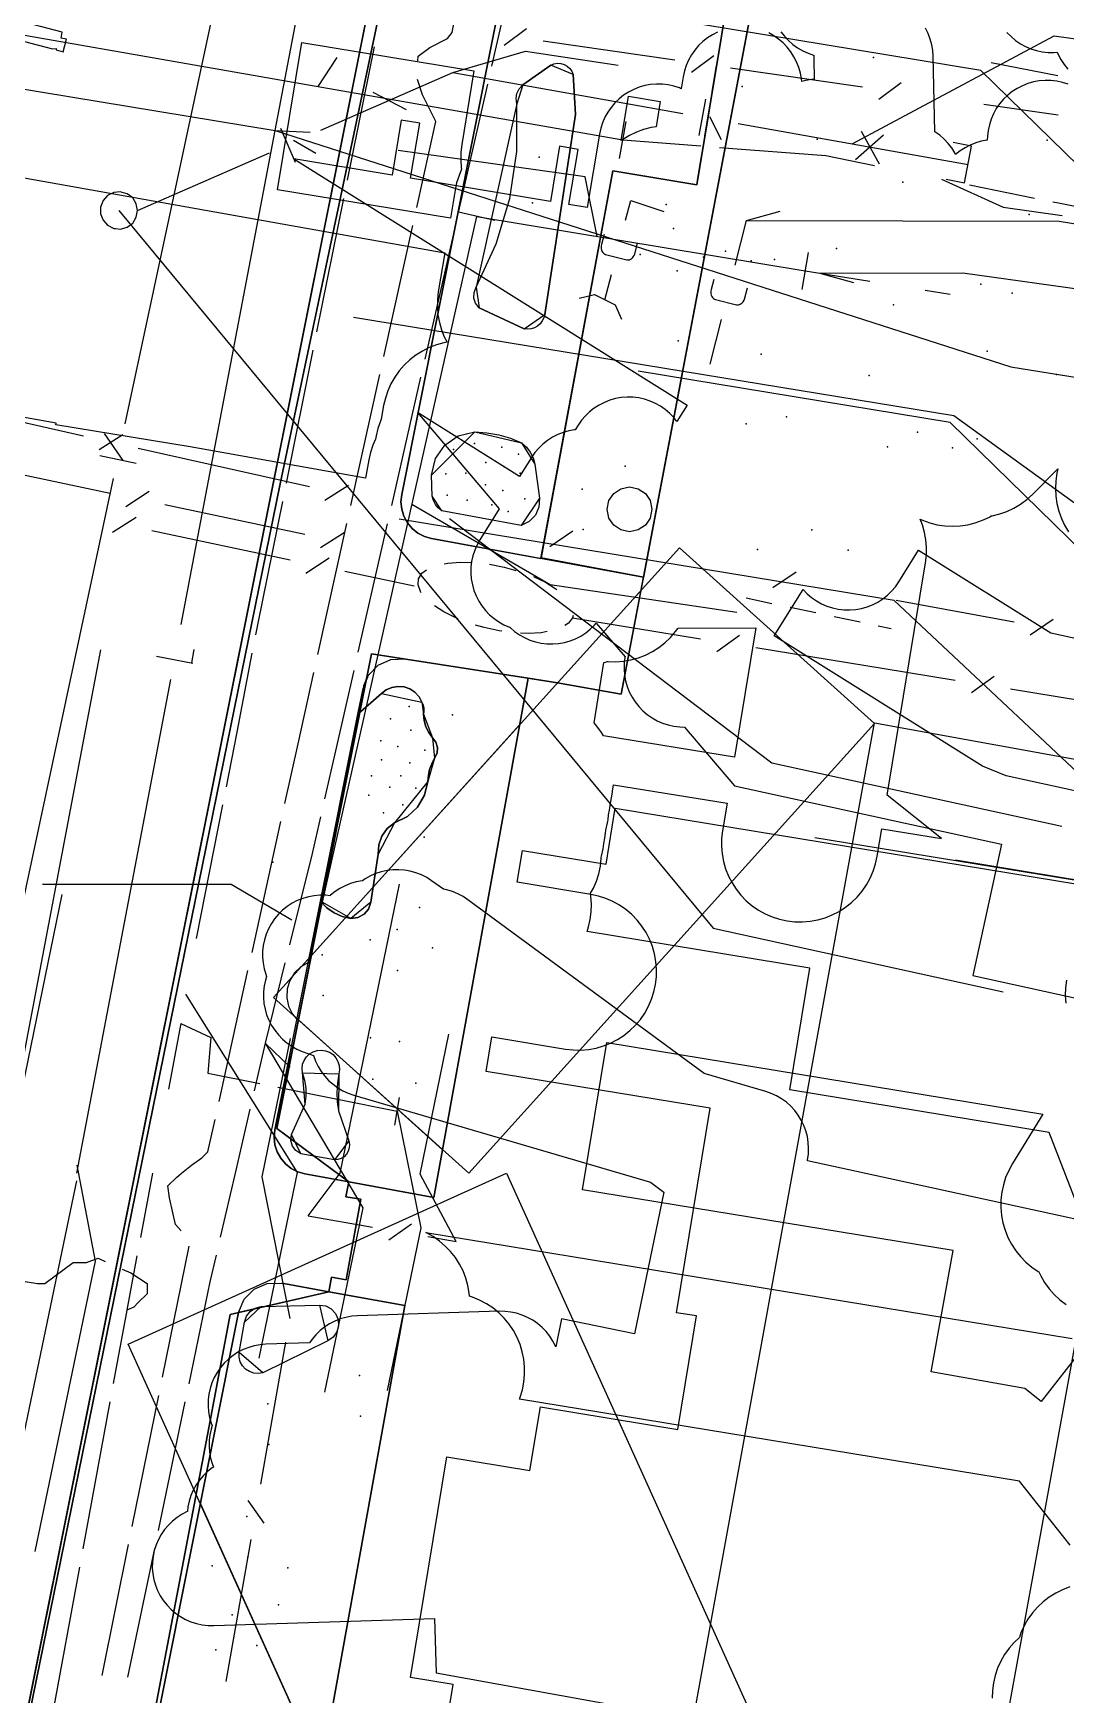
# Model space of a CAD drawing. Header units: metres. Extents: x 4550 to 4731, y 10605 to 11772.
# Drawn here: x 4602.27 to 4629.92, y 10680.79 to 10725.32 of the extents above; entities that cross this region are included whole.
import ezdxf

# ---------------------------------------------------------------- set-up
doc = ezdxf.new("R2010")
doc.units = ezdxf.units.M
for name, color, linetype in [('BOUNDARY', 7, 'Continuous'), ('BUILDING', 7, 'Continuous'), ('BUSH', 7, 'Continuous'), ('CURB', 7, 'Continuous'), ('ELECTR_CABLE', 7, 'Continuous'), ('ELECTR_CABLE_COMM', 7, 'Continuous'), ('GAS', 7, 'Continuous'), ('GRASS', 7, 'Continuous'), ('GROUND', 7, 'Continuous'), ('HEAT', 7, 'Continuous'), ('LAMP', 7, 'Continuous'), ('ROAD', 7, 'Continuous'), ('SEWER', 7, 'Continuous'), ('SIDEWALK_PATH', 7, 'Continuous'), ('TREE', 7, 'Continuous'), ('WATER_PIPELINE', 7, 'Continuous')]:
    doc.layers.add(name, color=color, linetype=linetype)

msp = doc.modelspace()

# ---------------------------------------------------------------- linework, layer by layer
at = {"layer": 'BOUNDARY'}
msp.add_lwpolyline([(4623.805, 10753.026), (4621.901, 10742.677), (4628.662, 10741.433), (4627.567, 10735.479), (4626.034, 10727.154), (4625.108, 10727.31), (4621.861, 10727.862), (4618.016, 10707.601), (4616.31, 10707.91), (4615.519, 10708.034), (4613, 10694.116), (4610.716, 10694.53), (4610.644, 10694.136), (4611.038, 10694.065), (4610.648, 10691.911), (4610.254, 10691.982), (4610.183, 10691.589), (4612.218, 10691.22), (4609.368, 10675.406)], dxfattribs=at)
at = {"layer": 'BUILDING'}
for points in [[(4624.798, 10706.816), (4613.93, 10694.765), (4608.705, 10699.477), (4619.573, 10711.528)], [(4627.237, 10674.056), (4619.116, 10675.532), (4624.802, 10706.837), (4632.923, 10705.362)], [(4614.946, 10694.765), (4624.045, 10674.636), (4613.91, 10670.055), (4604.811, 10690.184)]]:
    msp.add_lwpolyline(points, close=True, dxfattribs=at)
at = {"layer": 'BUSH'}
for p in [(4615.815, 10722), (4615.637, 10720.773), (4619.517, 10718.955), (4619.538, 10717.075), (4613.521, 10714.161), (4614.084, 10714.326), (4614.816, 10714.226), (4615.262, 10714.04), (4613.858, 10713.532), (4614.388, 10713.811), (4614.87, 10713.708), (4615.312, 10713.528), (4613.322, 10713.515), (4614.378, 10713.217), (4613.358, 10712.943), (4613.891, 10712.802), (4614.549, 10712.681), (4614.846, 10713.068), (4615.432, 10712.844), (4614.987, 10712.501), (4611.834, 10706.941), (4612.332, 10707.279), (4613.494, 10707.05), (4612.382, 10706.643), (4611.573, 10706.354), (4612.036, 10706.207), (4612.759, 10706.104), (4611.594, 10705.841), (4612.358, 10705.765), (4611.331, 10705.417), (4611.819, 10705.115), (4612.11, 10705.418), (4612.517, 10705.086), (4611.257, 10704.9), (4612.166, 10704.639), (4611.645, 10704.429), (4612.736, 10703.77), (4612.61, 10701.887), (4612.021, 10700.198), (4612.079, 10698.294), (4611.36, 10697.288), (4612.517, 10697.181), (4609.09, 10684.192), (4607.598, 10682.93), (4608.837, 10683.193), (4607.157, 10681.986), (4608.252, 10682.106)]:
    msp.add_point(p, dxfattribs=at)
at = {"layer": 'CURB'}
for points in [[(4612.136, 10712.955), (4616.016, 10732.426)], [(4601.286, 10676.281), (4611.295, 10726.233)], [(4620.456, 10723.76), (4620.571, 10724.455)], [(4620.258, 10722.57), (4620.374, 10723.266)], [(4620.061, 10721.381), (4620.177, 10722.077)], [(4618.979, 10721.433), (4619.674, 10721.316)], [(4618.611, 10710.735), (4612.936, 10711.776)], [(4622.053, 10710.03), (4621.363, 10710.175)], [(4623.232, 10709.782), (4622.542, 10709.927)], [(4624.412, 10709.534), (4623.722, 10709.679)], [(4625.246, 10709.358), (4624.901, 10709.431)], [(4612.235, 10708.549), (4616.31, 10707.91)], [(4608.741, 10695.924), (4611.1, 10707.757)], [(4610.964, 10707.071), (4611.594, 10707.619), (4612.678, 10707.391), (4612.722, 10707.067), (4612.957, 10706.439), (4613.016, 10705.888), (4612.835, 10705.267), (4611.945, 10704.159), (4611.51, 10703.314), (4611.308, 10702.026), (4610.776, 10701.595), (4609.964, 10702.054)], [(4610.716, 10694.53), (4609.542, 10694.745)], [(4610.183, 10691.589), (4608.926, 10691.818)], [(4607.766, 10691.029), (4603.061, 10667.428)]]:
    msp.add_lwpolyline(points, dxfattribs=at)
for points in [[(4616.128, 10724.467), (4615.38, 10723.934), (4615.218, 10723.428), (4614.133, 10718.512), (4614.21, 10717.963), (4615.416, 10717.402), (4615.966, 10717.782), (4616.788, 10723.142), (4616.727, 10724.214), (4616.128, 10724.467)], [(4612.953, 10712.912), (4612.938, 10713.479), (4614.094, 10714.633), (4615.348, 10714.342), (4615.702, 10713.774), (4615.826, 10712.857), (4615.336, 10712.129), (4613.208, 10712.522), (4612.953, 10712.912)], [(4609.48, 10697.458), (4610.448, 10697.426), (4610.443, 10696.435), (4610.723, 10695.63), (4610.332, 10695.12), (4609.437, 10695.287), (4609.18, 10695.801), (4609.547, 10696.618), (4609.48, 10697.458)], [(4607.781, 10689.956), (4607.926, 10690.777), (4608.374, 10691.193), (4609.93, 10691.23), (4610.153, 10690.275), (4608.418, 10689.415), (4607.781, 10689.956)]]:
    msp.add_lwpolyline(points, close=True, dxfattribs=at)
at = {"layer": 'ELECTR_CABLE'}
for points in [[(4615.326, 10727.881), (4615.194, 10727.289), (4614.545, 10724.44)], [(4612.565, 10724.577), (4612.574, 10724.704), (4612.892, 10724.942), (4613.367, 10725.18), (4613.486, 10725.338), (4613.88, 10727.446), (4613.915, 10727.635)], [(4634.776, 10717.362), (4627.65, 10724.326), (4618.493, 10725.831)], [(4601.73, 10725.32), (4618.06, 10722.46)], [(4609.895, 10723.89), (4610.409, 10724.67)], [(4611.4, 10724.953), (4610.678, 10721.381)], [(4627.926, 10724.541), (4629.71, 10724.192)], [(4612.541, 10720.653), (4613.05, 10722.958), (4612.693, 10723.672), (4612.557, 10724.081)], [(4614.434, 10723.953), (4613.649, 10720.513)], [(4617.974, 10721.967), (4618.146, 10722.953)], [(4618.06, 10722.46), (4620.149, 10722.299)], [(4617.373, 10719.876), (4617.051, 10721.476), (4612.044, 10722.178)], [(4620.648, 10722.26), (4623.5, 10722.04), (4624.803, 10721.774)], [(4626.59, 10721.41), (4628.249, 10720.655), (4629.828, 10720.433)], [(4627.346, 10721.256), (4629.088, 10720.901)], [(4610.579, 10720.891), (4609.858, 10717.319)], [(4629.578, 10720.801), (4629.68, 10720.78), (4633.066, 10720.105)], [(4609.875, 10701.399), (4614.144, 10720.413)], [(4614.632, 10720.304), (4613.656, 10720.523)], [(4614.144, 10720.413), (4622.946, 10718.95)], [(4611.658, 10716.659), (4612.433, 10720.165)], [(4613.538, 10720.025), (4612.754, 10716.585)], [(4622.864, 10718.456), (4623.028, 10719.443)], [(4622.946, 10718.95), (4624.674, 10718.672)], [(4623.333, 10718.887), (4627.164, 10718.903), (4630.745, 10718.401)], [(4623.333, 10718.887), (4624.234, 10718.641)], [(4626.155, 10718.434), (4626.829, 10718.326)], [(4609.759, 10716.829), (4609.038, 10713.257)], [(4610.775, 10712.665), (4611.55, 10716.171)], [(4612.643, 10716.098), (4611.859, 10712.658)], [(4608.939, 10712.767), (4608.281, 10709.508), (4608.221, 10709.194)], [(4612.411, 10712.694), (4616.11, 10710.543), (4621.111, 10709.8)], [(4609.892, 10708.672), (4610.667, 10712.177)], [(4611.748, 10712.171), (4610.964, 10708.731)], [(4608.126, 10708.703), (4607.72, 10706.588), (4607.433, 10705.126)], [(4609.01, 10704.678), (4609.363, 10706.277), (4609.785, 10708.183)], [(4610.853, 10708.243), (4610.361, 10706.089), (4610.068, 10704.803)], [(4607.337, 10704.635), (4606.634, 10701.059)], [(4608.127, 10700.684), (4608.902, 10704.19)], [(4609.957, 10704.316), (4609.734, 10703.336), (4609.129, 10700.886)], [(4635.063, 10698.282), (4631.406, 10702.423), (4626.966, 10703.152)], [(4609.196, 10701.544), (4607.569, 10702.506), (4602.513, 10702.506)], [(4609.77, 10700.91), (4609.979, 10701.888)], [(4607.244, 10696.69), (4608.019, 10700.196)], [(4609.009, 10700.401), (4608.478, 10698.251), (4608.182, 10696.971)], [(4606.341, 10699.566), (4609.34, 10694.785), (4608.309, 10689.809)], [(4606.22, 10698.775), (4605.888, 10697.016)], [(4606.22, 10698.775), (4607.02, 10698.402), (4606.941, 10697.45), (4608.332, 10697.169)], [(4608.478, 10698.251), (4611.093, 10693.835), (4610.071, 10688.9)], [(4608.478, 10698.251), (4609.151, 10697.604)], [(4630.153, 10689.788), (4629.262, 10688.647), (4628.822, 10688.991), (4626.322, 10689.443), (4626.91, 10692.692), (4616.981, 10694.324), (4617.63, 10698.271), (4629.31, 10696.351), (4628.493, 10695.021), (4628.394, 10694.84), (4628.313, 10694.651), (4628.251, 10694.454), (4628.208, 10694.253), (4628.186, 10694.048), (4628.184, 10693.842), (4628.202, 10693.636), (4628.239, 10693.434), (4628.297, 10693.236), (4628.374, 10693.045), (4628.469, 10692.862), (4628.582, 10692.689), (4628.711, 10692.529), (4628.855, 10692.381), (4629.013, 10692.249), (4629.183, 10692.132), (4629.204, 10692.121), (4629.253, 10692.014), (4629.357, 10691.836), (4629.478, 10691.669), (4629.615, 10691.515), (4629.766, 10691.374), (4629.93, 10691.25)], [(4608.822, 10697.07), (4612.015, 10696.425)], [(4611.953, 10696.055), (4612.077, 10696.795)], [(4606.241, 10694.765), (4606.509, 10694.979), (4606.786, 10695.178), (4606.945, 10695.336), (4607.136, 10696.202)], [(4608.069, 10696.484), (4607.672, 10694.765)], [(4612.015, 10696.425), (4612.652, 10693.298), (4611.75, 10688.945)], [(4605.463, 10694.765), (4605.139, 10693.045)], [(4606.233, 10693.217), (4606.073, 10693.393), (4605.914, 10694.107), (4605.874, 10694.424), (4606.112, 10694.662), (4606.241, 10694.765)], [(4607.672, 10694.765), (4607.276, 10693.052)], [(4605.729, 10689.3), (4606.44, 10692.811)], [(4600.924, 10692.043), (4602.382, 10691.813), (4602.58, 10691.813), (4603.334, 10692.369), (4603.69, 10692.369), (4604.008, 10692.488), (4604.195, 10692.403)], [(4604.65, 10692.196), (4604.88, 10692.091), (4605.316, 10691.813), (4605.316, 10691.536), (4605.078, 10691.298), (4604.959, 10691.179), (4604.771, 10691.097)], [(4605.046, 10692.554), (4604.771, 10691.097)], [(4607.163, 10692.564), (4606.998, 10691.85), (4606.431, 10689.124)], [(4604.771, 10691.097), (4604.753, 10691), (4604.41, 10689.129)], [(4604.319, 10688.637), (4603.597, 10684.701)], [(4604.919, 10685.3), (4605.63, 10688.81)], [(4606.33, 10688.635), (4605.614, 10685.191)], [(4604.109, 10681.299), (4604.82, 10684.81)], [(4605.512, 10684.702), (4604.796, 10681.258)], [(4603.506, 10684.209), (4602.784, 10680.273)]]:
    msp.add_lwpolyline(points, dxfattribs=at)
at = {"layer": 'ELECTR_CABLE_COMM'}
for points in [[(4615.478, 10725.44), (4614.878, 10724.991)], [(4619.455, 10724.6), (4615.921, 10725.109)], [(4620.497, 10724.718), (4619.897, 10724.269)], [(4624.474, 10723.878), (4620.94, 10724.387)], [(4625.517, 10723.996), (4624.917, 10723.547)], [(4629.716, 10723.125), (4627.726, 10723.411)], [(4638.235, 10706.875), (4626.925, 10715.062), (4610.842, 10717.706)], [(4633.178, 10708.68), (4626.826, 10714.89), (4618.47, 10716.264)], [(4603.616, 10714.523), (4599.03, 10715.555)], [(4604.664, 10714.558), (4604.03, 10714.158)], [(4609.664, 10713.161), (4605.079, 10714.193)], [(4600.571, 10713.79), (4604.324, 10712.997)], [(4610.713, 10713.197), (4610.079, 10712.796)], [(4604.744, 10712.637), (4605.372, 10713.046)], [(4605.791, 10712.686), (4609.544, 10711.892)], [(4604.391, 10711.945), (4605.02, 10712.354)], [(4632.988, 10702.92), (4625.326, 10710.117), (4612.071, 10712.296)], [(4613.42, 10712.316), (4622.054, 10705.765), (4629.821, 10704.067)], [(4605.439, 10711.994), (4609.146, 10711.21)], [(4609.964, 10711.533), (4610.592, 10711.941)], [(4616.719, 10711.978), (4616.102, 10711.553)], [(4609.566, 10710.85), (4610.194, 10711.259)], [(4610.614, 10710.899), (4612.467, 10710.507)], [(4612.661, 10710.325), (4612.638, 10710.356), (4612.573, 10710.534), (4612.587, 10710.7), (4612.678, 10710.846), (4612.803, 10710.939)], [(4613.272, 10711.101), (4613.368, 10711.12), (4613.708, 10711.146), (4613.991, 10711.138)], [(4614.489, 10711.087), (4614.884, 10711.009), (4615.192, 10710.923)], [(4622.699, 10710.878), (4622.081, 10710.452)], [(4615.663, 10710.756), (4615.984, 10710.604), (4616.268, 10710.43), (4616.294, 10710.408)], [(4613.644, 10709.627), (4613.586, 10709.649), (4613.261, 10709.811), (4613.011, 10709.972)], [(4628.541, 10709.533), (4625.38, 10710.115)], [(4616.728, 10709.713), (4616.707, 10709.65), (4616.601, 10709.508), (4616.502, 10709.444)], [(4616.707, 10709.65), (4620.142, 10709.092)], [(4629.587, 10709.61), (4628.97, 10709.185)], [(4614.818, 10709.296), (4614.744, 10709.305), (4614.342, 10709.392), (4614.115, 10709.459)], [(4616.034, 10709.281), (4615.873, 10709.253), (4615.525, 10709.235), (4615.315, 10709.244)], [(4620.579, 10708.753), (4621.187, 10709.191)], [(4621.623, 10708.852), (4625.058, 10708.294)], [(4625.058, 10708.294), (4626.959, 10707.985)], [(4627.396, 10707.646), (4628.004, 10708.084)], [(4628.44, 10707.744), (4632.242, 10707.127)], [(4632.545, 10700.484), (4631.405, 10702.411), (4623.206, 10703.759)], [(4609.63, 10693.62), (4610.488, 10694.767), (4612.075, 10702.514)], [(4613.593, 10692.937), (4612.627, 10694.743), (4613.395, 10698.49)], [(4609.146, 10690.869), (4608.397, 10694.669), (4609.157, 10698.374)], [(4609.63, 10693.62), (4611.355, 10693.323)], [(4611.787, 10692.979), (4612.4, 10693.411)], [(4612.833, 10693.068), (4613.593, 10692.937)], [(4608.365, 10686.427), (4609.035, 10690.238)], [(4608.45, 10685.382), (4608.02, 10685.996)], [(4607.434, 10681.14), (4608.105, 10684.95)]]:
    msp.add_lwpolyline(points, dxfattribs=at)
at = {"layer": 'GAS'}
for points in [[(4601.62, 10725.204), (4602.785, 10724.899), (4602.881, 10724.91), (4602.885, 10724.873), (4603.071, 10724.824), (4603.159, 10725.159), (4603.013, 10725.189), (4603.045, 10725.348), (4601.747, 10725.688), (4602.678, 10729.243), (4604.129, 10728.863), (4604.193, 10729.107), (4603.821, 10729.182), (4603.874, 10729.446), (4602.804, 10729.726), (4603.588, 10732.722), (4598, 10734.018)], [(4620.598, 10725.352), (4620.458, 10725.28), (4620.326, 10725.195), (4620.203, 10725.098), (4620.09, 10724.989), (4619.988, 10724.869), (4619.898, 10724.74), (4619.822, 10724.603), (4619.759, 10724.459), (4619.711, 10724.309), (4619.678, 10724.156), (4619.624, 10723.835), (4619.575, 10723.856), (4619.426, 10723.904), (4619.273, 10723.937), (4619.117, 10723.955), (4618.96, 10723.958), (4618.803, 10723.945), (4618.649, 10723.917), (4618.498, 10723.874), (4618.352, 10723.817), (4618.212, 10723.745), (4618.08, 10723.66), (4617.957, 10723.562), (4617.844, 10723.453), (4617.742, 10723.334), (4617.653, 10723.205), (4617.576, 10723.067), (4617.514, 10722.923), (4617.466, 10722.774), (4617.433, 10722.62), (4617.106, 10720.647), (4616.615, 10720.729), (4616.86, 10722.209), (4616.367, 10722.291), (4616.122, 10720.811), (4612.374, 10721.432), (4612.619, 10722.912), (4612.126, 10722.993), (4611.881, 10721.514), (4609.245, 10721.95), (4619.782, 10715.348), (4619.509, 10714.913), (4619.426, 10715.018), (4619.317, 10715.132), (4619.197, 10715.234), (4619.069, 10715.323), (4618.932, 10715.4), (4618.788, 10715.463), (4618.638, 10715.512), (4618.485, 10715.545), (4618.329, 10715.564), (4618.172, 10715.567), (4618.016, 10715.554), (4617.861, 10715.527), (4617.71, 10715.484), (4617.564, 10715.427), (4617.424, 10715.356), (4617.292, 10715.271), (4617.168, 10715.174), (4617.055, 10715.065), (4616.953, 10714.946), (4616.863, 10714.817), (4616.785, 10714.692), (4616.767, 10714.691), (4616.612, 10714.663), (4616.461, 10714.62), (4616.315, 10714.563), (4616.175, 10714.492), (4616.043, 10714.407), (4615.919, 10714.31), (4615.806, 10714.201), (4615.704, 10714.082), (4615.614, 10713.953), (4615.293, 10713.44), (4612.562, 10715.152), (4614.75, 10712.573), (4614.231, 10711.746), (4614.155, 10711.609), (4614.092, 10711.465), (4614.043, 10711.315), (4614.009, 10711.162), (4613.991, 10711.006), (4613.988, 10710.849), (4614, 10710.693), (4614.028, 10710.538), (4614.07, 10710.387), (4614.128, 10710.241), (4614.199, 10710.101), (4614.284, 10709.969), (4614.381, 10709.845), (4614.49, 10709.732), (4614.609, 10709.63), (4614.738, 10709.54), (4614.875, 10709.464), (4615.019, 10709.401), (4615.03, 10709.397), (4615.038, 10709.388), (4615.158, 10709.286), (4615.287, 10709.196), (4615.424, 10709.12), (4615.567, 10709.057), (4615.717, 10709.008), (4615.87, 10708.975), (4616.026, 10708.956), (4616.183, 10708.953), (4616.34, 10708.965), (4616.494, 10708.993), (4616.645, 10709.036), (4616.791, 10709.093), (4616.931, 10709.164), (4617.064, 10709.249), (4617.187, 10709.346), (4617.3, 10709.455), (4617.348, 10709.511), (4618.118, 10708.603), (4618.115, 10708.59), (4618.097, 10708.434), (4618.094, 10708.277), (4618.106, 10708.12), (4618.134, 10707.966), (4618.176, 10707.815), (4618.233, 10707.668), (4618.305, 10707.528), (4618.389, 10707.396), (4618.487, 10707.273), (4618.595, 10707.16), (4618.715, 10707.058), (4618.844, 10706.968), (4618.981, 10706.891), (4619.124, 10706.828), (4619.274, 10706.78), (4619.427, 10706.746), (4619.583, 10706.728), (4619.711, 10706.725), (4621.053, 10705.144), (4628.201, 10703.581), (4627.432, 10700.063), (4630.804, 10699.326)], [(4622.293, 10725.363), (4622.388, 10725.239), (4622.495, 10725.124), (4622.613, 10725.02), (4622.741, 10724.928), (4622.877, 10724.85), (4623.02, 10724.785), (4623.168, 10724.734), (4623.173, 10724.733), (4623.171, 10724.636), (4623.182, 10724.081), (4623.116, 10724.079), (4622.961, 10724.056), (4622.849, 10724.029), (4622.843, 10724.1), (4622.815, 10724.255), (4622.772, 10724.406), (4622.714, 10724.552), (4622.643, 10724.692), (4622.558, 10724.824), (4622.46, 10724.947), (4622.351, 10725.06), (4622.232, 10725.162), (4622.103, 10725.251), (4621.966, 10725.328)], [(4629.985, 10723.954), (4629.836, 10724.002), (4629.682, 10724.035), (4629.526, 10724.053), (4629.369, 10724.056), (4629.213, 10724.043), (4629.058, 10724.015), (4628.907, 10723.971), (4628.761, 10723.914), (4628.622, 10723.842), (4628.49, 10723.757), (4628.367, 10723.659), (4628.254, 10723.55), (4628.152, 10723.43), (4628.063, 10723.301), (4627.987, 10723.164), (4627.924, 10723.019), (4627.877, 10722.87), (4627.843, 10722.716), (4627.826, 10722.56), (4627.819, 10722.452), (4627.815, 10722.452), (4627.661, 10722.424), (4627.51, 10722.381), (4627.364, 10722.323), (4627.224, 10722.252), (4627.092, 10722.167), (4626.973, 10722.072), (4626.953, 10722.112), (4626.87, 10722.245), (4626.774, 10722.369), (4626.666, 10722.483), (4626.547, 10722.586), (4626.419, 10722.677), (4626.412, 10722.681), (4626.37, 10724.703), (4626.359, 10724.86), (4626.333, 10725.014), (4626.291, 10725.166), (4626.235, 10725.313), (4626.165, 10725.453)], [(4628.348, 10725.343), (4628.458, 10725.23), (4628.578, 10725.129), (4628.708, 10725.04), (4628.845, 10724.965), (4628.99, 10724.903), (4629.139, 10724.855), (4629.293, 10724.823), (4629.449, 10724.806), (4629.606, 10724.804), (4629.695, 10724.811), (4629.719, 10724.753), (4629.791, 10724.614), (4629.877, 10724.482), (4629.975, 10724.36)], [(4631.925, 10704.628), (4628.325, 10705.415), (4627.69, 10705.674), (4622.111, 10709.169), (4622.889, 10710.411), (4622.996, 10710.299), (4623.115, 10710.197), (4623.244, 10710.108), (4623.381, 10710.031), (4623.525, 10709.968), (4623.674, 10709.919), (4623.827, 10709.886), (4623.983, 10709.867), (4624.14, 10709.864), (4624.297, 10709.877), (4624.451, 10709.904), (4624.602, 10709.947), (4624.749, 10710.004), (4624.889, 10710.075), (4625.021, 10710.16), (4625.144, 10710.257), (4625.257, 10710.366), (4625.359, 10710.485), (4625.449, 10710.614), (4625.982, 10711.464), (4629.519, 10709.248), (4636.987, 10707.615)], [(4630.838, 10693.387), (4623.003, 10695.1), (4623.008, 10695.121), (4623.03, 10695.277), (4623.036, 10695.434), (4623.027, 10695.59), (4623.003, 10695.745), (4622.963, 10695.897), (4622.909, 10696.045), (4622.84, 10696.186), (4622.759, 10696.32), (4622.664, 10696.445), (4622.557, 10696.561), (4622.44, 10696.665), (4622.313, 10696.758), (4622.178, 10696.837), (4622.035, 10696.903), (4621.887, 10696.954), (4620.238, 10697.438), (4613.91, 10702.096), (4613.779, 10702.183), (4613.64, 10702.256), (4613.495, 10702.316), (4613.344, 10702.361), (4613.26, 10702.377), (4612.937, 10702.606), (4612.805, 10702.69), (4612.665, 10702.761), (4612.518, 10702.818), (4612.367, 10702.861), (4612.213, 10702.888), (4612.056, 10702.9), (4611.899, 10702.897), (4611.743, 10702.878), (4611.59, 10702.844), (4611.441, 10702.795), (4611.297, 10702.732), (4611.16, 10702.655), (4611.09, 10702.606), (4611.073, 10702.604), (4610.918, 10702.575), (4610.768, 10702.531), (4610.622, 10702.472), (4610.483, 10702.4), (4610.351, 10702.314), (4610.229, 10702.215), (4610.216, 10702.202), (4610.104, 10702.215), (4609.947, 10702.216), (4609.791, 10702.203), (4609.637, 10702.174), (4609.486, 10702.13), (4609.34, 10702.072), (4609.201, 10701.999), (4609.069, 10701.914), (4608.947, 10701.816), (4608.834, 10701.706), (4608.733, 10701.586), (4608.645, 10701.456), (4608.569, 10701.319), (4608.507, 10701.174), (4608.46, 10701.024), (4608.427, 10700.871), (4608.41, 10700.715), (4608.408, 10700.558), (4608.422, 10700.401), (4608.451, 10700.247), (4608.495, 10700.096), (4608.518, 10700.038), (4608.487, 10699.94), (4608.454, 10699.787), (4608.436, 10699.631), (4608.434, 10699.474), (4608.447, 10699.317), (4608.476, 10699.163), (4608.519, 10699.012), (4608.577, 10698.866), (4608.649, 10698.727), (4608.735, 10698.595), (4608.832, 10698.472), (4608.942, 10698.359), (4609.062, 10698.258), (4609.191, 10698.169), (4609.329, 10698.093), (4609.473, 10698.031), (4609.773, 10697.919), (4609.773, 10697.916), (4609.828, 10697.769), (4609.896, 10697.628), (4609.978, 10697.494), (4610.073, 10697.368), (4610.179, 10697.253), (4610.296, 10697.149), (4610.423, 10697.056), (4610.559, 10696.977), (4610.701, 10696.911), (4610.85, 10696.859), (4618.796, 10694.527), (4619.16, 10694.259), (4618.373, 10690.46), (4616.417, 10690.866), (4616.262, 10690.114), (4616.257, 10690.125), (4616.186, 10690.265), (4616.101, 10690.397), (4616.003, 10690.52), (4615.894, 10690.632), (4615.774, 10690.734), (4615.645, 10690.824), (4615.508, 10690.9), (4615.364, 10690.962), (4615.215, 10691.01), (4615.061, 10691.044), (4614.905, 10691.062), (4614.748, 10691.064), (4610.954, 10690.942), (4610.797, 10690.929), (4610.643, 10690.901), (4610.492, 10690.858), (4610.345, 10690.8), (4610.206, 10690.729), (4610.074, 10690.643), (4609.951, 10690.546), (4609.838, 10690.437), (4609.736, 10690.317), (4609.668, 10690.218), (4608.499, 10690.181), (4608.342, 10690.168), (4608.188, 10690.14), (4608.037, 10690.097), (4607.89, 10690.039), (4607.751, 10689.968), (4607.619, 10689.882), (4607.496, 10689.785), (4607.383, 10689.676), (4607.281, 10689.556), (4607.192, 10689.427), (4607.115, 10689.29), (4607.053, 10689.146), (4607.005, 10688.996), (4606.972, 10688.843), (4606.954, 10688.687), (4606.951, 10688.53), (4606.964, 10688.373), (4606.992, 10688.219), (4607.035, 10688.068), (4607.061, 10688.002), (4607.031, 10687.908), (4606.998, 10687.755), (4606.98, 10687.599), (4606.977, 10687.442), (4606.99, 10687.285), (4607.018, 10687.131), (4607.061, 10686.98), (4607.096, 10686.89), (4607.057, 10686.864), (4606.934, 10686.767), (4606.821, 10686.658), (4606.719, 10686.538), (4606.63, 10686.409), (4606.553, 10686.272), (4606.491, 10686.128), (4606.443, 10685.978), (4606.41, 10685.825), (4606.395, 10685.696), (4606.394, 10685.696), (4606.255, 10685.625), (4606.123, 10685.539), (4606, 10685.442), (4605.887, 10685.333), (4605.785, 10685.213), (4605.696, 10685.084), (4605.619, 10684.947), (4605.557, 10684.803), (4605.509, 10684.653), (4605.476, 10684.5), (4605.458, 10684.344), (4605.455, 10684.187), (4605.468, 10684.03), (4605.496, 10683.876), (4605.539, 10683.725), (4605.597, 10683.579), (4605.668, 10683.439), (4605.753, 10683.307), (4605.851, 10683.184), (4605.96, 10683.071), (4606.08, 10682.97), (4606.209, 10682.88), (4606.346, 10682.804), (4606.49, 10682.741), (4606.639, 10682.693), (4606.793, 10682.66), (4606.949, 10682.642), (4607.106, 10682.639), (4613.013, 10682.83), (4613.06, 10681.376), (4620.711, 10679.99)]]:
    msp.add_lwpolyline(points, dxfattribs=at)
at = {"layer": 'GRASS'}
for points in [[(4621.705, 10731.286), (4616.016, 10732.426), (4612.136, 10712.955), (4612.116, 10712.757), (4612.136, 10712.562), (4612.194, 10712.373), (4612.289, 10712.198), (4612.416, 10712.046), (4612.57, 10711.922), (4612.745, 10711.832), (4612.936, 10711.776), (4615.864, 10711.239), (4617.79, 10721.634), (4620.04, 10721.254)], [(4621.861, 10727.862), (4625.108, 10727.31), (4624.734, 10728.75), (4624.524, 10729.313), (4624.075, 10730.117), (4623.421, 10730.738), (4622.614, 10731.139), (4621.705, 10731.286), (4620.04, 10721.254), (4617.79, 10721.634), (4615.868, 10711.261), (4618.612, 10710.74)], [(4615.38, 10723.934), (4616.128, 10724.467), (4616.215, 10724.503), (4616.307, 10724.518), (4616.399, 10724.513), (4616.489, 10724.486), (4616.571, 10724.44), (4616.639, 10724.377), (4616.692, 10724.301), (4616.727, 10724.214), (4616.788, 10723.142), (4615.966, 10717.782), (4615.942, 10717.691), (4615.901, 10717.608), (4615.844, 10717.534), (4615.773, 10717.473), (4615.691, 10717.428), (4615.602, 10717.401), (4615.51, 10717.392), (4615.416, 10717.402), (4614.21, 10717.963), (4614.114, 10718.082), (4614.068, 10718.223), (4614.074, 10718.371), (4614.133, 10718.512), (4614.67, 10719.672), (4615.032, 10720.891), (4615.217, 10722.149), (4615.218, 10723.428), (4615.198, 10723.569), (4615.22, 10723.706), (4615.282, 10723.831)], [(4612.938, 10713.479), (4613.041, 10713.92), (4613.29, 10714.282), (4613.652, 10714.531), (4614.094, 10714.633), (4614.418, 10714.613), (4614.737, 10714.557), (4615.048, 10714.467), (4615.348, 10714.342), (4615.475, 10714.227), (4615.578, 10714.091), (4615.655, 10713.939), (4615.702, 10713.774), (4615.826, 10712.857), (4615.812, 10712.616), (4615.717, 10712.401), (4615.554, 10712.233), (4615.336, 10712.129), (4613.208, 10712.522), (4613.114, 10712.597), (4613.038, 10712.69), (4612.984, 10712.796), (4612.953, 10712.912)], [(4618.24, 10711.96), (4618.006, 10712.007), (4617.816, 10712.136), (4617.687, 10712.326), (4617.64, 10712.56), (4617.687, 10712.794), (4617.816, 10712.984), (4618.006, 10713.113), (4618.24, 10713.16), (4618.474, 10713.113), (4618.664, 10712.984), (4618.793, 10712.794), (4618.84, 10712.56), (4618.793, 10712.326), (4618.664, 10712.136), (4618.474, 10712.007)], [(4615.519, 10708.034), (4611.326, 10708.69), (4608.787, 10695.961), (4610.716, 10694.53), (4613, 10694.116)], [(4609.542, 10694.745), (4609.351, 10694.801), (4609.176, 10694.891), (4609.022, 10695.015), (4608.895, 10695.167), (4608.8, 10695.342), (4608.742, 10695.53), (4608.722, 10695.726), (4608.741, 10695.924), (4609.963, 10702.055), (4610.129, 10701.88), (4610.323, 10701.743), (4610.541, 10701.647), (4610.776, 10701.595), (4610.965, 10701.617), (4611.128, 10701.705), (4611.247, 10701.845), (4611.308, 10702.026), (4611.51, 10703.314), (4611.522, 10703.566), (4611.603, 10703.8), (4611.747, 10704.003), (4611.945, 10704.159), (4612.288, 10704.323), (4612.561, 10704.575), (4612.749, 10704.897), (4612.835, 10705.267), (4612.85, 10705.43), (4612.885, 10705.589), (4612.941, 10705.742), (4613.016, 10705.888), (4613.084, 10706.026), (4613.096, 10706.175), (4613.053, 10706.318), (4612.957, 10706.439), (4612.859, 10706.579), (4612.786, 10706.733), (4612.74, 10706.897), (4612.722, 10707.067), (4612.729, 10707.15), (4612.725, 10707.232), (4612.707, 10707.313), (4612.678, 10707.391), (4612.6, 10707.536), (4612.49, 10707.656), (4612.354, 10707.746), (4612.198, 10707.799), (4612.033, 10707.813), (4611.873, 10707.786), (4611.724, 10707.72), (4611.594, 10707.619), (4610.963, 10707.071), (4611.1, 10707.757), (4611.247, 10708.114), (4611.508, 10708.381), (4611.849, 10708.534), (4612.235, 10708.549), (4615.519, 10708.034), (4613, 10694.116), (4610.716, 10694.53)], [(4611.193, 10708.022), (4611.162, 10707.958), (4611.137, 10707.893), (4611.116, 10707.825), (4611.1, 10707.757), (4609.637, 10700.416), (4609.431, 10700.298), (4609.263, 10700.134), (4609.141, 10699.934), (4609.071, 10699.707), (4609.06, 10699.47), (4609.107, 10699.24), (4609.209, 10699.029), (4609.363, 10698.848)], [(4611.945, 10704.159), (4611.747, 10704.003), (4611.603, 10703.8), (4611.522, 10703.566), (4611.51, 10703.314), (4611.308, 10702.026), (4611.247, 10701.845), (4611.128, 10701.705), (4610.965, 10701.617), (4610.776, 10701.595), (4610.541, 10701.647), (4610.323, 10701.743), (4610.129, 10701.88), (4609.963, 10702.055), (4610.963, 10707.071), (4611.594, 10707.619), (4611.724, 10707.72), (4611.873, 10707.786), (4612.033, 10707.813), (4612.198, 10707.799), (4612.354, 10707.746), (4612.49, 10707.656), (4612.6, 10707.536), (4612.678, 10707.391), (4612.707, 10707.313), (4612.725, 10707.232), (4612.729, 10707.15), (4612.722, 10707.067), (4612.74, 10706.897), (4612.786, 10706.733), (4612.859, 10706.579), (4612.957, 10706.439), (4613.053, 10706.318), (4613.096, 10706.175), (4613.084, 10706.026), (4613.016, 10705.888), (4612.941, 10705.742), (4612.885, 10705.589), (4612.85, 10705.43), (4612.835, 10705.267), (4612.749, 10704.897), (4612.561, 10704.575), (4612.288, 10704.323)], [(4608.787, 10695.961), (4609.363, 10698.848), (4608.741, 10695.924), (4608.722, 10695.726), (4608.742, 10695.53), (4608.8, 10695.342), (4608.895, 10695.167), (4609.022, 10695.015), (4609.176, 10694.891), (4609.351, 10694.801), (4609.542, 10694.745), (4610.716, 10694.53)], [(4610.448, 10697.426), (4610.413, 10697.179), (4610.4, 10696.931), (4610.41, 10696.682), (4610.443, 10696.435), (4610.723, 10695.63), (4610.739, 10695.537), (4610.733, 10695.445), (4610.706, 10695.356), (4610.658, 10695.275), (4610.592, 10695.208), (4610.514, 10695.158), (4610.426, 10695.129), (4610.332, 10695.12), (4609.437, 10695.287), (4609.301, 10695.37), (4609.208, 10695.493), (4609.165, 10695.642), (4609.18, 10695.801), (4609.547, 10696.618), (4609.576, 10696.83), (4609.574, 10697.043), (4609.542, 10697.254), (4609.48, 10697.458), (4609.468, 10697.572), (4609.482, 10697.684), (4609.521, 10697.79), (4609.584, 10697.885), (4609.667, 10697.964), (4609.764, 10698.021), (4609.871, 10698.056), (4609.985, 10698.065), (4610.098, 10698.048), (4610.203, 10698.007), (4610.296, 10697.943), (4610.373, 10697.859), (4610.429, 10697.759), (4610.461, 10697.651), (4610.467, 10697.538)], [(4610.183, 10691.589), (4607.766, 10691.029), (4607.917, 10691.392), (4608.185, 10691.661), (4608.533, 10691.811), (4608.926, 10691.818)], [(4612.218, 10691.22), (4610.183, 10691.589), (4607.54, 10690.976), (4606.966, 10687.942), (4603.065, 10667.444), (4603.291, 10667.212), (4603.525, 10666.988), (4603.767, 10666.772), (4604.015, 10666.563), (4608.627, 10665.935), (4608.803, 10667.354), (4609.511, 10670.902), (4610.362, 10675.222), (4609.368, 10675.406)], [(4607.926, 10690.777), (4607.98, 10690.934), (4608.079, 10691.062), (4608.214, 10691.151), (4608.374, 10691.193), (4609.93, 10691.23), (4610.102, 10691.206), (4610.251, 10691.127), (4610.365, 10691.003), (4610.433, 10690.844), (4610.443, 10690.671), (4610.395, 10690.509), (4610.296, 10690.373), (4610.153, 10690.275), (4608.418, 10689.415), (4608.295, 10689.395), (4608.173, 10689.406), (4608.058, 10689.446), (4607.954, 10689.514), (4607.87, 10689.605), (4607.812, 10689.713), (4607.782, 10689.832), (4607.781, 10689.956)]]:
    msp.add_lwpolyline(points, close=True, dxfattribs=at)
for points in [[(4621.861, 10727.862), (4618.611, 10710.735), (4612.936, 10711.776), (4612.745, 10711.832), (4612.57, 10711.922), (4612.416, 10712.046), (4612.289, 10712.198), (4612.194, 10712.373), (4612.136, 10712.562), (4612.116, 10712.757), (4612.136, 10712.955), (4615.345, 10729.059)], [(4605.592, 10680.123), (4607.766, 10691.029), (4607.917, 10691.392), (4608.185, 10691.661), (4608.533, 10691.811), (4608.926, 10691.818), (4610.183, 10691.589), (4612.218, 10691.22), (4609.368, 10675.406)]]:
    msp.add_lwpolyline(points, dxfattribs=at)
at = {"layer": 'GROUND'}
for points in [[(4621.861, 10727.862), (4618.612, 10710.74), (4615.868, 10711.261), (4617.79, 10721.634), (4620.04, 10721.254), (4621.705, 10731.286), (4622.375, 10731.152), (4623.114, 10730.891), (4623.217, 10730.84), (4623.612, 10730.557), (4624.036, 10730.154), (4624.098, 10730.077), (4624.524, 10729.313), (4624.734, 10728.75), (4625.108, 10727.31)], [(4615.292, 10706.781), (4609.711, 10700.592), (4611.178, 10707.947), (4611.247, 10708.114), (4611.508, 10708.381), (4611.849, 10708.534), (4612.228, 10708.549), (4615.519, 10708.034)], [(4613, 10694.116), (4610.716, 10694.53), (4608.787, 10695.961), (4609.369, 10698.878), (4613.231, 10695.395)], [(4609.368, 10675.406), (4610.362, 10675.222), (4609.511, 10670.902), (4608.803, 10667.354), (4608.629, 10665.95), (4605.811, 10666.324), (4604.618, 10666.609), (4603.52, 10667.124), (4603.153, 10667.397), (4603.071, 10667.477), (4603.072, 10667.485), (4606.745, 10685.906), (4609.973, 10678.764)]]:
    msp.add_lwpolyline(points, close=True, dxfattribs=at)
at = {"layer": 'HEAT'}
for points in [[(4608.811, 10721.124), (4609.46, 10725.071), (4614.067, 10724.314), (4613.743, 10722.34), (4613.72, 10722.135), (4613.716, 10721.929), (4613.733, 10721.724), (4613.742, 10721.675), (4613.671, 10721.511), (4613.608, 10721.314), (4613.565, 10721.113), (4613.442, 10720.363)], [(4619.062, 10723.493), (4618.95, 10722.81), (4618.814, 10722.79), (4618.615, 10722.74), (4618.421, 10722.671), (4618.234, 10722.583), (4618.057, 10722.477), (4618.017, 10722.446), (4618.212, 10723.633)], [(4617.538, 10706.491), (4617.486, 10706.581), (4617.365, 10706.748), (4617.287, 10706.836), (4617.553, 10708.457), (4617.594, 10708.466), (4617.638, 10708.48), (4617.663, 10708.477), (4617.869, 10708.473), (4618.074, 10708.488), (4618.277, 10708.524), (4618.476, 10708.579), (4618.668, 10708.654), (4618.852, 10708.747), (4619.026, 10708.858), (4619.188, 10708.985), (4619.337, 10709.127), (4619.471, 10709.284), (4619.537, 10709.378), (4621.622, 10709.379), (4621.053, 10705.914)]]:
    msp.add_lwpolyline(points, close=True, dxfattribs=at)
for points in [[(4594.201, 10722.835), (4613.289, 10719.436), (4613.117, 10718.389), (4613.094, 10718.184), (4613.091, 10717.978), (4613.108, 10717.773), (4613.145, 10717.57), (4613.202, 10717.372), (4613.277, 10717.18), (4613.352, 10717.036), (4613.268, 10717.022), (4613.069, 10716.968), (4612.876, 10716.894), (4612.692, 10716.803), (4612.517, 10716.693), (4612.354, 10716.567), (4612.204, 10716.426), (4612.069, 10716.27), (4611.95, 10716.102), (4611.847, 10715.923), (4611.763, 10715.735), (4611.698, 10715.54), (4611.652, 10715.339), (4611.587, 10714.973), (4611.565, 10714.926), (4611.5, 10714.73), (4611.454, 10714.53), (4611.437, 10714.437), (4611.366, 10714.279), (4611.301, 10714.083), (4611.255, 10713.883), (4611.168, 10713.394), (4606.466, 10714.231), (4602.872, 10714.822), (4602.88, 10714.87), (4596.609, 10715.986)], [(4630.374, 10693.548), (4629.48, 10695.859), (4622.529, 10697.002), (4623.065, 10700.262), (4617.101, 10701.242), (4617.142, 10701.365), (4617.188, 10701.566), (4617.214, 10701.771), (4617.22, 10701.977), (4617.206, 10702.182), (4617.192, 10702.269), (4617.269, 10702.407), (4617.35, 10702.597), (4617.413, 10702.793), (4617.457, 10702.994), (4617.48, 10703.199), (4617.481, 10703.23), (4617.49, 10703.26), (4617.534, 10703.461), (4617.55, 10703.606), (4617.581, 10703.749), (4617.604, 10703.954), (4617.604, 10703.955), (4617.605, 10703.956), (4617.648, 10704.157), (4617.653, 10704.199), (4617.662, 10704.24), (4617.676, 10704.37), (4617.704, 10704.498), (4617.726, 10704.688), (4617.766, 10704.875), (4617.779, 10704.986), (4617.783, 10705.001), (4617.811, 10705.179), (4620.85, 10704.68), (4620.728, 10703.94), (4620.705, 10703.735), (4620.702, 10703.529), (4620.719, 10703.324), (4620.756, 10703.121), (4620.813, 10702.923), (4620.888, 10702.731), (4620.983, 10702.548), (4621.095, 10702.375), (4621.223, 10702.214), (4621.366, 10702.066), (4621.523, 10701.932), (4621.693, 10701.815), (4621.873, 10701.715), (4622.062, 10701.634), (4622.259, 10701.571), (4622.46, 10701.527), (4622.665, 10701.504), (4622.871, 10701.501), (4623.076, 10701.518), (4623.279, 10701.555), (4623.477, 10701.611), (4623.669, 10701.687), (4623.852, 10701.782), (4624.025, 10701.893), (4624.186, 10702.022), (4624.334, 10702.165), (4624.468, 10702.322), (4624.585, 10702.492), (4624.685, 10702.672), (4624.767, 10702.861), (4624.829, 10703.057), (4624.873, 10703.259), (4624.994, 10703.998), (4626.592, 10703.736), (4625.142, 10704.899), (4626.165, 10711.123), (4626.189, 10711.328), (4626.192, 10711.534), (4626.175, 10711.739), (4626.138, 10711.942), (4626.081, 10712.14), (4626.019, 10712.297), (4626.084, 10712.267), (4626.278, 10712.197), (4626.478, 10712.147), (4626.682, 10712.117), (4626.888, 10712.107), (4627.093, 10712.117), (4627.297, 10712.147), (4627.497, 10712.197), (4627.691, 10712.266), (4627.878, 10712.354), (4627.922, 10712.381), (4627.954, 10712.386), (4628.154, 10712.436), (4628.348, 10712.505), (4628.535, 10712.593), (4628.711, 10712.699), (4628.877, 10712.822), (4629.03, 10712.96), (4629.714, 10713.644), (4629.686, 10713.532), (4629.655, 10713.328), (4629.645, 10713.122), (4629.655, 10712.916), (4629.685, 10712.712), (4629.735, 10712.512), (4629.805, 10712.318), (4629.893, 10712.132), (4629.999, 10711.955)], [(4630.042, 10684.799), (4628.681, 10686.509), (4615.289, 10688.71), (4615.31, 10688.761), (4615.369, 10688.958), (4615.409, 10689.161), (4615.428, 10689.366), (4615.428, 10689.572), (4615.407, 10689.777), (4615.366, 10689.979), (4615.306, 10690.176), (4615.226, 10690.366), (4615.129, 10690.548), (4615.014, 10690.719), (4614.883, 10690.878), (4614.737, 10691.023), (4614.577, 10691.153), (4614.405, 10691.267), (4614.223, 10691.364), (4614.033, 10691.442), (4613.95, 10691.467), (4613.944, 10691.552), (4613.908, 10691.755), (4613.852, 10691.954), (4613.778, 10692.146), (4613.684, 10692.33), (4613.574, 10692.503), (4613.446, 10692.666), (4613.304, 10692.814), (4613.147, 10692.948), (4612.978, 10693.067), (4612.799, 10693.168), (4612.781, 10693.175), (4630.091, 10690.331)]]:
    msp.add_lwpolyline(points, dxfattribs=at)
at = {"layer": 'LAMP'}
msp.add_point((4608.682, 10703.1), dxfattribs=at)
at = {"layer": 'ROAD'}
for points in [[(4622.644, 10782.875), (4614.318, 10741.321), (4614.318, 10740.138), (4614.753, 10739.082), (4615.551, 10738.264), (4616.637, 10737.797), (4627.6, 10735.5), (4626.034, 10727.154), (4625.108, 10727.31), (4624.694, 10728.946), (4624.372, 10729.731), (4623.854, 10730.384), (4623.176, 10730.869), (4622.375, 10731.152), (4615.611, 10732.507), (4615.023, 10732.565), (4614.441, 10732.509), (4613.88, 10732.34), (4613.359, 10732.062), (4612.902, 10731.688), (4612.53, 10731.236), (4612.253, 10730.72), (4612.08, 10730.155), (4600.71, 10673.406)], [(4600.544, 10672.347), (4608.879, 10713.244), (4612.611, 10730.977), (4613.069, 10731.609), (4613.658, 10732.105), (4614.349, 10732.444), (4615.112, 10732.608), (4617.093, 10732.329), (4621.705, 10731.286), (4622.614, 10731.139), (4623.421, 10730.738), (4624.075, 10730.117), (4624.524, 10729.313), (4624.734, 10728.75), (4625.108, 10727.31), (4626.034, 10727.154), (4627.567, 10735.479), (4628.662, 10741.433), (4621.901, 10742.677), (4615.198, 10744.029), (4615.325, 10744.622), (4619.289, 10764.281)]]:
    msp.add_lwpolyline(points, dxfattribs=at)
at = {"layer": 'SEWER'}
for points in [[(4604.729, 10714.851), (4608.71, 10733.47)], [(4624.202, 10722.357), (4629.613, 10725.255), (4637.794, 10724.108)], [(4613.506, 10724.269), (4615.452, 10724.837), (4617.936, 10724.469)], [(4609.971, 10722.721), (4613.506, 10724.269)], [(4613.506, 10724.269), (4619.667, 10723.168)], [(4611.367, 10723.741), (4612.255, 10723.279)], [(4620.273, 10723.551), (4620.098, 10722.576)], [(4620.383, 10723.089), (4620.689, 10722.471)], [(4621.144, 10722.904), (4627.305, 10721.802)], [(4608.887, 10722.775), (4609.284, 10721.867)], [(4609.236, 10722.452), (4609.833, 10722.108)], [(4625.038, 10722.59), (4624.288, 10721.928)], [(4624.447, 10722.693), (4624.928, 10721.816)], [(4605.061, 10720.571), (4608.597, 10722.119)], [(4626.72, 10721.406), (4627.211, 10721.311), (4627.4, 10722.293), (4626.909, 10722.388)], [(4605.061, 10720.571), (4605.027, 10720.752), (4604.931, 10720.908), (4604.784, 10721.019), (4604.653, 10721.056), (4604.607, 10721.069), (4604.424, 10721.052), (4604.26, 10720.97), (4604.136, 10720.834), (4604.07, 10720.663), (4604.07, 10720.652), (4604.07, 10720.479), (4604.136, 10720.308), (4604.26, 10720.172), (4604.424, 10720.09), (4604.469, 10720.086), (4604.607, 10720.073), (4604.784, 10720.124), (4604.931, 10720.234), (4605.027, 10720.391), (4605.061, 10720.571)], [(4618.131, 10720.307), (4618.27, 10720.84)], [(4618.27, 10720.84), (4619.157, 10720.546)], [(4604.561, 10720.571), (4620.477, 10701.329), (4628.244, 10699.631)], [(4621.066, 10719.102), (4621.37, 10720.3)], [(4621.37, 10720.3), (4622.271, 10720.548)], [(4621.37, 10720.3), (4629.744, 10720.28), (4636.478, 10719.197)], [(4617.556, 10719.93), (4617.485, 10719.661), (4617.478, 10719.623), (4617.477, 10719.592), (4617.478, 10719.55), (4617.486, 10719.509), (4617.499, 10719.478), (4617.522, 10719.446), (4617.547, 10719.417), (4617.572, 10719.404), (4617.598, 10719.392), (4618.164, 10719.245), (4618.189, 10719.243), (4618.211, 10719.244), (4618.239, 10719.251), (4618.261, 10719.262), (4618.289, 10719.278), (4618.315, 10719.298), (4618.337, 10719.325), (4618.364, 10719.366), (4618.377, 10719.4), (4618.456, 10719.7)], [(4617.575, 10718.179), (4617.752, 10718.856)], [(4620.494, 10718.721), (4620.426, 10718.452), (4620.418, 10718.413), (4620.418, 10718.383), (4620.419, 10718.34), (4620.427, 10718.3), (4620.441, 10718.268), (4620.463, 10718.236), (4620.489, 10718.208), (4620.514, 10718.195), (4620.54, 10718.184), (4621.107, 10718.04), (4621.132, 10718.038), (4621.154, 10718.04), (4621.182, 10718.047), (4621.204, 10718.058), (4621.232, 10718.075), (4621.258, 10718.094), (4621.279, 10718.122), (4621.306, 10718.162), (4621.319, 10718.197), (4621.396, 10718.497)], [(4616.889, 10718.224), (4617.299, 10718.317), (4617.851, 10718.041), (4618.024, 10717.657)], [(4620.394, 10716.451), (4620.698, 10717.649)], [(4604.675, 10713.869), (4604.178, 10714.589)], [(4604.052, 10714.002), (4605.021, 10713.795)], [(4600.433, 10694.765), (4604.415, 10713.384)], [(4600.279, 10694.174), (4601.455, 10694.934), (4604.076, 10708.793)], [(4600.1, 10693.484), (4601.536, 10694.866), (4603.046, 10702.232)]]:
    msp.add_lwpolyline(points, dxfattribs=at)
at = {"layer": 'SIDEWALK_PATH'}
for points in [[(4603.061, 10667.428), (4607.766, 10691.029), (4607.917, 10691.392), (4608.185, 10691.661), (4608.533, 10691.811), (4608.926, 10691.818), (4610.183, 10691.589), (4610.254, 10691.982), (4610.648, 10691.911), (4611.038, 10694.065), (4610.644, 10694.136), (4610.716, 10694.53), (4609.542, 10694.745), (4609.351, 10694.801), (4609.176, 10694.891), (4609.022, 10695.015), (4608.895, 10695.167), (4608.8, 10695.342), (4608.742, 10695.53), (4608.722, 10695.726), (4608.741, 10695.924), (4611.1, 10707.757), (4611.247, 10708.114), (4611.508, 10708.381), (4611.849, 10708.534), (4612.235, 10708.549), (4616.31, 10707.91), (4618.016, 10707.601), (4618.611, 10710.735), (4612.936, 10711.776), (4612.745, 10711.832), (4612.57, 10711.922), (4612.416, 10712.046), (4612.289, 10712.198), (4612.194, 10712.373), (4612.136, 10712.562), (4612.116, 10712.757), (4612.136, 10712.955), (4616.016, 10732.426)], [(4612.611, 10730.977), (4608.879, 10713.244), (4600.544, 10672.347)], [(4603.065, 10667.444), (4606.966, 10687.942), (4607.54, 10690.976), (4610.183, 10691.588), (4610.254, 10691.982), (4610.648, 10691.911), (4611.038, 10694.065), (4610.644, 10694.136), (4610.716, 10694.53), (4608.787, 10695.961), (4611.326, 10708.69), (4615.519, 10708.034), (4616.31, 10707.91), (4618.016, 10707.601), (4618.612, 10710.74), (4615.868, 10711.261), (4617.79, 10721.634), (4620.04, 10721.254), (4621.705, 10731.286)], [(4612.08, 10730.155), (4600.71, 10673.406)]]:
    msp.add_lwpolyline(points, dxfattribs=at)
at = {"layer": 'TREE'}
for p in [(4624.771, 10724.67), (4621.257, 10723.894), (4623.266, 10722.486), (4629.422, 10722.457), (4625.559, 10721.329), (4619.224, 10720.73), (4628.94, 10720.464), (4619.42, 10720.088), (4618.52, 10719.39), (4620.222, 10719.32), (4620.812, 10719.482), (4623.784, 10719.551), (4621.497, 10719.216), (4622.123, 10719.252), (4627.648, 10718.593), (4625.306, 10718.041), (4628.484, 10718.35), (4621.767, 10716.716), (4627.819, 10716.801), (4624.654, 10716.149), (4629.671, 10716.172), (4622.443, 10715.036), (4621.36, 10714.853), (4625.949, 10714.627), (4627.546, 10714.446), (4625.146, 10714.236), (4626.888, 10714.206), (4618.118, 10713.714), (4616.971, 10713.104), (4616.996, 10712.016), (4623.124, 10712.009), (4621.67, 10711.479), (4624.093, 10711.464), (4612.012, 10701.301), (4610.007, 10700.618), (4611.292, 10701.02), (4612.961, 10700.808), (4610.033, 10699.53), (4611.301, 10698.395), (4611.006, 10689.343), (4608.551, 10688.582), (4611.031, 10688.255), (4608.576, 10687.494), (4607.989, 10685.564), (4607.055, 10684.239), (4608.014, 10684.476)]:
    msp.add_point(p, dxfattribs=at)
at = {"layer": 'WATER_PIPELINE'}
for points in [[(4608.75, 10722.71), (4610.952, 10734.276)], [(4599.362, 10724.258), (4608.75, 10722.71)], [(4606.233, 10709.474), (4608.75, 10722.71)], [(4608.75, 10722.71), (4628.454, 10716.38), (4641.158, 10714.336)], [(4608.75, 10722.71), (4609.683, 10722.673)], [(4605.565, 10708.626), (4606.545, 10708.44)], [(4606.513, 10708.446), (4606.581, 10708.802)], [(4603.435, 10694.765), (4605.952, 10708.001)], [(4612.98, 10677.818), (4613.513, 10681.058), (4612.37, 10681.246), (4613.343, 10687.167), (4615.571, 10686.801), (4615.851, 10688.505), (4619.534, 10687.9), (4620.034, 10690.939), (4619.5, 10691.027), (4620.4, 10696.506), (4614.397, 10697.493), (4614.549, 10698.418), (4616.523, 10698.094), (4616.728, 10698.071), (4616.934, 10698.067), (4617.139, 10698.084), (4617.342, 10698.121), (4617.54, 10698.178), (4617.732, 10698.254), (4617.915, 10698.348), (4618.088, 10698.46), (4618.249, 10698.588), (4618.397, 10698.732), (4618.53, 10698.889), (4618.648, 10699.059), (4618.748, 10699.239), (4618.829, 10699.428), (4618.892, 10699.624), (4618.936, 10699.826), (4618.959, 10700.03), (4618.962, 10700.236), (4618.945, 10700.442), (4618.908, 10700.644), (4618.852, 10700.843), (4618.776, 10701.034), (4618.681, 10701.217), (4618.57, 10701.391), (4618.441, 10701.552), (4618.298, 10701.7), (4618.141, 10701.833), (4617.971, 10701.95), (4617.791, 10702.05), (4617.602, 10702.132), (4617.406, 10702.195), (4617.204, 10702.238), (4615.231, 10702.563), (4615.37, 10703.413), (4617.609, 10703.046), (4617.857, 10704.554), (4631.499, 10702.311)], [(4629.943, 10699.941), (4629.917, 10699.737), (4629.911, 10699.531), (4629.924, 10699.325)], [(4603.435, 10694.982), (4603.926, 10692.412), (4602.313, 10684.628)], [(4600.834, 10682.131), (4603.435, 10694.563)], [(4630.03, 10683.675), (4629.838, 10683.602), (4629.653, 10683.51), (4629.478, 10683.401), (4629.315, 10683.276), (4629.165, 10683.134), (4629.029, 10682.979), (4628.909, 10682.812), (4628.807, 10682.633), (4628.722, 10682.445), (4628.68, 10682.321), (4628.54, 10682.189), (4628.404, 10682.034), (4628.284, 10681.867), (4628.182, 10681.688), (4628.097, 10681.5), (4628.031, 10681.305), (4627.984, 10681.104), (4627.958, 10680.9), (4627.952, 10680.694)]]:
    msp.add_lwpolyline(points, dxfattribs=at)

doc.saveas('drawing.dxf')
